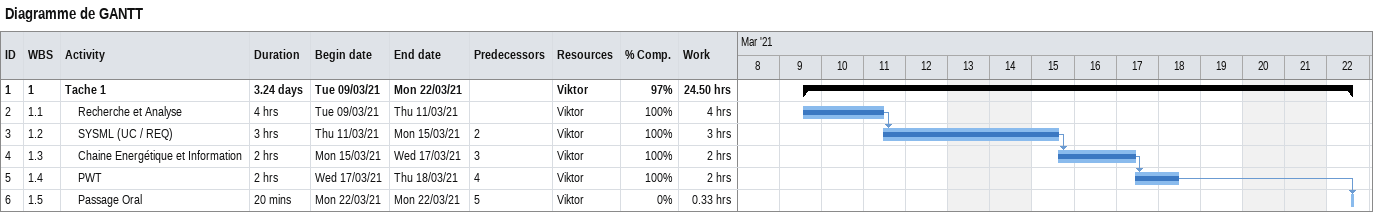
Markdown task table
Diagramme de GANTT

| ID | WBS | Task | Duration | Start | Finish | Predecessors | Resources | % complete | Work (h) |
|---|---|---|---|---|---|---|---|---|---|
| 1 | 1 | **Tache 1** | 3.24d | 2021-03-09 | 2021-03-22 |  | Viktor | 97 | 24.50 |
| 2 | 1.1 | Recherche et Analyse | 4h | 2021-03-09 | 2021-03-11 |  | Viktor | 100 | 4 |
| 3 | 1.2 | SYSML (UC / REQ) | 3h | 2021-03-11 | 2021-03-15 | 2 | Viktor | 100 | 3 |
| 4 | 1.3 | Chaine Energétique et Information | 2h | 2021-03-15 | 2021-03-17 | 3 | Viktor | 100 | 2 |
| 5 | 1.4 | PWT | 2h | 2021-03-17 | 2021-03-18 | 4 | Viktor | 100 | 2 |
| 6 | 1.5 | Passage Oral | 20min | 2021-03-22 | 2021-03-22 | 5 | Viktor | 0 | 0.33 |
